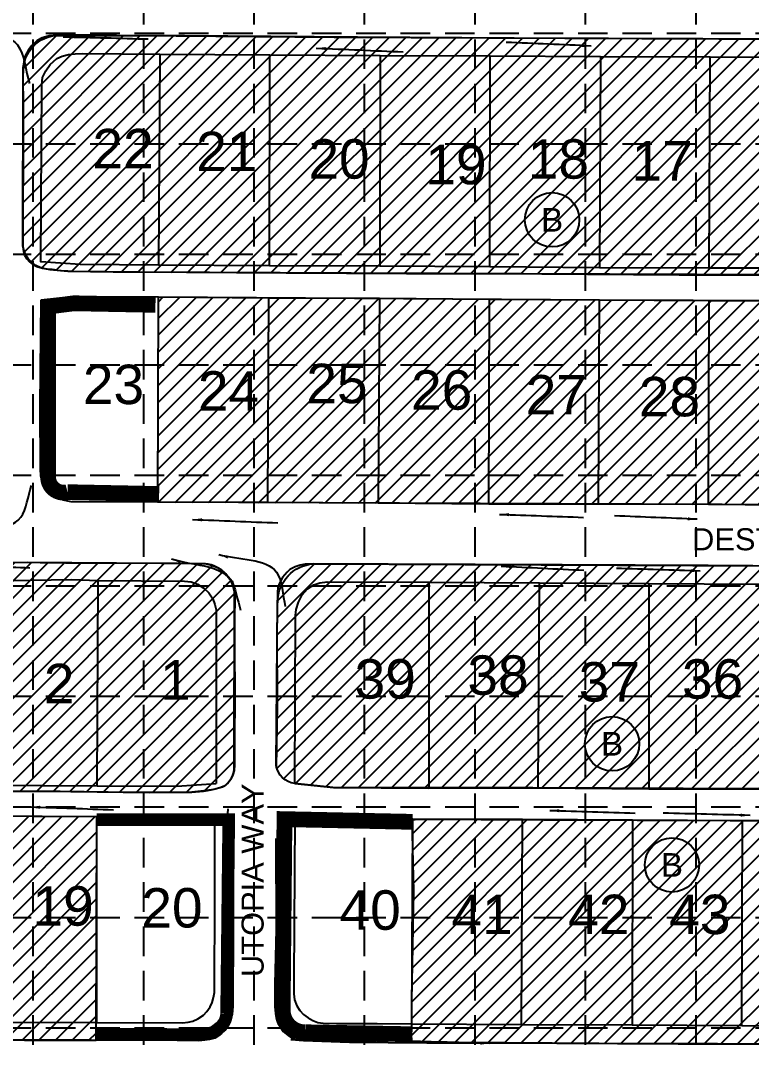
# Model space of a CAD drawing. Header units: inches. Extents: x -1048 to 3444, y -297 to 2513.
# Drawn here: x 1400 to 1864, y 675 to 1326 of the extents above; entities that cross this region are included whole.
import ezdxf
from ezdxf.enums import TextEntityAlignment as Align

# ---------------------------------------------------------------- set-up
doc = ezdxf.new("R2010")
doc.units = ezdxf.units.IN
doc.header["$MEASUREMENT"] = 0
doc.linetypes.add('HIDDEN', pattern=[0.375, 0.25, -0.125])
for name, color, linetype in [('1 BLOCK NUMBERS', 7, 'Continuous'), ('1 EROSION BLANKET', 84, 'Continuous'), ('1 SODDED LOT', 2, 'Continuous'), ('Flow Direction', 5, 'Continuous'), ('GRID', 254, 'HIDDEN'), ('Parcel', 3, 'Continuous'), ('ParcelID', 6, 'Continuous'), ('Street Edges', 30, 'Continuous'), ('Street name', 1, 'Continuous')]:
    doc.layers.add(name, color=color, linetype=linetype)
doc.styles.get("Standard").update_dxf_attribs({"font": 'ARIAL.TTF', "height": 6})
doc.dimstyles.get("Standard").update_dxf_attribs({"dimtxt": 0.18, "dimasz": 6, "dimexe": 0.18, "dimexo": 0.0625, "dimgap": 0.09, "dimtad": 0, "dimtih": 1, "dimtoh": 1, "dimdec": 4, "dimzin": 0, "dimdsep": 46, "dimtxsty": 'Standard', "dimcen": 0.09, "dimadec": 0, "dimazin": 0, "dimtfac": 1, "dimtdec": 4, "dimtofl": 0, "dimtmove": 0, "dimatfit": 3, "dimfxl": 0, "dimtolj": 1, "dimtzin": 0, "dimarcsym": 0})

msp = doc.modelspace()

# ---------------------------------------------------------------- hatches: boundary and pattern name
at = {"layer": '1 SODDED LOT'}
h = msp.add_hatch(dxfattribs=at)
h.set_pattern_fill('ANSI31', color=256, scale=60, style=0)
h.set_pattern_definition([(45, (0, 0), (-5.303300858899106, 5.303300858899107), [])])
edge = h.paths.add_edge_path()
edge.add_line((656.0637908414428, 683.3058923743238), (731.9306908349645, 683.6650475024617))
edge.add_arc((731.9075393678228, 703.7052198284186), 20.04018569885226, 270.0661910858384, 359.48992122587)
edge.add_line((751.9469309247652, 703.526813348637), (753.390448052909, 825.4757571303107))
edge.add_line((753.390448052909, 825.4757571303107), (583.5937517564435, 830.0322103635544))
edge.add_line((583.5937517564435, 830.0322103635544), (577.7614472497698, 828.5234527893526))
edge.add_line((577.7614472497698, 828.5234527893526), (566.2416293362348, 826.4475413668379))
edge.add_arc((568.0483286923327, 810.9266795102446), 15.62566207668574, 96.6396096051316, 168.2044832728579)
edge.add_arc((497.9879998657635, 829.1759214855794), 56.7962944932671, 314.1913785358706, 344.6288261930326, ccw=False)
edge.add_line((537.5782669728505, 788.4520977633965), (529.8950550831814, 775.6026184309858))
edge.add_line((529.8950550831814, 775.6026184309858), (529.1114724274539, 773.4306018263414))
edge.add_arc((617.1169586128914, 735.6489500380762), 95.77274565650161, 156.7656593797137, 208.0295755645155)
edge.add_arc((85.70671890976934, 485.7397155468067), 491.6086488101967, 22.30025317059369, 24.63278959228529, ccw=False)
edge.add_arc((557.6236321425891, 683.7000902360369), 20.5402261959267, 213.7597187666038, 291.2762185167073)
edge.add_arc((570.9797341909772, 655.3779001816521), 10.91563047546204, 88.60072613105172, 122.7356841127174, ccw=False)
edge.add_line((571.2462885227687, 666.2902756088924), (586.3763524017359, 671.1495493675866))
edge.add_line((586.3763524017359, 671.1495493675866), (609.1289541982787, 677.1606044923865))
edge.add_line((609.1289541982787, 677.1606044923865), (628.73777648545, 680.5500239192161))
edge.add_line((628.73777648545, 680.5500239192161), (648.786054636339, 682.7529896503092))
edge.add_line((648.786054636339, 682.7529896503092), (656.0637908414428, 683.3058923743238))
h.paths.add_polyline_path([(1838.700703709486, 1508.029251489832), (1838.999046101217, 1662.240138675219), (1923.016795220861, 1661.758498624225), (1953.077022557229, 1661.543215682673), (1961.223436491748, 1661.563989464063), (1973.953634722604, 1661.017320284769), (1980.019806056107, 1660.008360428594), (1978.818571599733, 1507.605497376186)])
edge = h.paths.add_edge_path()
edge.add_line((869.2444708162457, 959.0151663957404), (869.1257950061299, 839.9710121449243))
edge.add_line((869.1257950061299, 839.9710121449243), (1016.728145144869, 839.2581668175599))
edge.add_line((1016.728145144869, 839.2581668175599), (1167.515141915614, 838.4943037344756))
edge.add_line((1167.515141915614, 838.4943037344756), (1311.825960059476, 837.9425292538499))
edge.add_line((1311.825960059476, 837.9425292538499), (1432.075092415462, 837.5169064870906))
edge.add_line((1432.075092415462, 837.5169064870906), (1481.993504488672, 836.9135853866574))
edge.add_line((1481.993504488672, 836.9135853866574), (1499.800013666068, 837.1140812882995))
edge.add_line((1499.800013666068, 837.1140812882995), (1508.712186846578, 837.2532078011336))
edge.add_arc((1507.701210684496, 902.0143698133515), 64.7690526252549, 270.8943626207775, 288.5488823178813)
edge.add_arc((1521.846671387459, 852.8687682741675), 13.85609915251788, 297.7820366515652, 364.3735731690281)
edge.add_line((1535.662422018308, 853.9254225367367), (1535.923809071301, 962.2387269929523))
edge.add_arc((1515.145402506854, 961.2832063282426), 20.80036535972667, 2.632962160070083, 83.91306644764995)
edge.add_line((1517.351017240208, 981.966302391118), (1404.610113313849, 982.7739624722362))
edge.add_line((1404.610113313849, 982.7739624722362), (1350.147530643224, 981.9620009631999))
edge.add_line((1350.147530643224, 981.9620009631999), (1306.347782186755, 978.4785001408181))
edge.add_line((1306.347782186755, 978.4785001408181), (1249.255571659503, 972.6000982324113))
edge.add_line((1249.255571659503, 972.6000982324113), (1224.505604739832, 970.9532930281157))
edge.add_line((1224.505604739832, 970.9532930281157), (1205.369226775665, 970.1486157404561))
edge.add_line((1205.369226775665, 970.1486157404561), (1175.775204191506, 969.6876436980338))
edge.add_line((1175.775204191506, 969.6876436980338), (1071.436922271161, 969.5349289038904))
edge.add_line((1071.436922271161, 969.5349289038904), (869.5721653611035, 970.4414442603975))
edge.add_line((869.5721653611035, 970.4414442603975), (869.2444708162457, 959.0151663957404))
edge = h.paths.add_edge_path()
edge.add_line((1448.518193391323, 821.5470162092552), (1123.968337119426, 823.2987480486727))
edge.add_line((1123.968337119426, 823.2987480486727), (881.4137412742148, 824.3278047402036))
edge.add_line((881.4137412742148, 824.3278047402036), (842.9042397766734, 823.8790670870249))
edge.add_line((842.9042397766734, 823.8790670870249), (791.8789581467099, 822.5520201620493))
edge.add_line((791.8789581467099, 822.5520201620493), (779.8144656469085, 822.9858720540224))
edge.add_line((779.8144656469085, 822.9858720540224), (779.3527787296243, 727.4321047775975))
edge.add_line((779.3527787296243, 727.4321047775975), (778.7818097931358, 716.1922056691856))
edge.add_line((778.7818097931358, 716.1922056691856), (778.9343831390815, 705.0636148225612))
edge.add_arc((801.7332126716998, 705.376187524117), 22.80097212294124, 180.7854778069465, 277.1618384650422)
edge.add_line((804.575864892764, 682.7531095261693), (989.1163364081767, 682.847261436933))
edge.add_line((989.1163364081767, 682.847261436933), (1277.718909636338, 680.9707952394047))
edge.add_line((1277.718909636338, 680.9707952394047), (1402.580847868501, 679.96196231061))
edge.add_line((1402.580847868501, 679.96196231061), (1448.143309509713, 679.8835070859886))
edge.add_line((1448.143309509713, 679.8835070859886), (1448.518193391323, 821.5470162092552))
h.paths.add_polyline_path([(620.3153338560896, 1219.688531170816), (754.6868600682319, 1218.335118608157), (753.4792974848351, 994.8057528221734), (612.0083598441161, 994.7788789735569)])
edge = h.paths.add_edge_path()
edge.add_line((1297.625537133647, 507.9275162178274), (1297.970793384389, 653.1433983708166))
edge.add_line((1297.970793384389, 653.1433983708166), (1699.45468154266, 651.8638928016208))
edge.add_line((1699.45468154266, 651.8638928016208), (1909.242660322807, 650.2514919691512))
edge.add_line((1909.242660322807, 650.2514919691512), (1967.383545734374, 650.0725102586212))
edge.add_arc((1966.958168123896, 511.8917384123229), 138.1814265889242, 70.33335865548742, 89.82362043238538, ccw=False)
edge.add_arc((2055.448009221584, 759.4884106441675), 124.7530977280195, 250.3333586554874, 271.7737141513172)
edge.add_line((2059.309392996216, 634.7950864119466), (2147.405355891035, 634.3135662368131))
edge.add_line((2147.405355891035, 634.3135662368131), (2155.994517648256, 634.2456671393938))
edge.add_line((2155.994517648256, 634.2456671393938), (2160.486636726821, 633.7191371045838))
edge.add_line((2160.486636726821, 633.7191371045838), (2162.347461308435, 598.3026251868614))
edge.add_line((2162.347461308435, 598.3026251868614), (2161.675020146653, 351.3542284075229))
edge.add_line((2161.675020146653, 351.3542284075229), (2151.473680015364, 350.1651374428657))
edge.add_line((2151.473680015364, 350.1651374428657), (2150.21533902362, 353.853047761143))
edge.add_arc((2112.119805515379, 340.1888697692105), 40.4719586068269, 19.73199091280025, 105.9751595761896)
edge.add_line((2100.981089690004, 379.0978461529994), (2090.784184750319, 374.4972010365364))
edge.add_line((2090.784184750319, 374.4972010365364), (2083.746362108426, 369.4852124836989))
edge.add_line((2083.746362108426, 369.4852124836989), (2073.459141791891, 363.5211557475477))
edge.add_line((2073.459141791891, 363.5211557475477), (2062.147543727651, 358.6539983881767))
edge.add_line((2062.147543727651, 358.6539983881767), (2058.293527510659, 357.419911666886))
edge.add_arc((2054.160056440009, 371.9459178820669), 15.10266332986923, 175.732871820476, 285.8840532119411, ccw=False)
edge.add_line((2039.099257899565, 373.0696558317377), (2037.970529184191, 382.1705535576584))
edge.add_line((2037.970529184191, 382.1705535576584), (2037.565081047398, 396.0955379515972))
edge.add_line((2037.565081047398, 396.0955379515972), (2038.086257382498, 504.3333488220851))
edge.add_line((2038.086257382498, 504.3333488220851), (1314.996281849035, 507.6944352368228))
edge.add_line((1314.996281849035, 507.6944352368228), (1297.625537133647, 507.9275162178274))
h.paths.add_polyline_path([(1027.749334576272, 512.8351140511513), (1028.073709614371, 654.637425317278), (1098.004298480726, 654.2886923374399), (1097.232520046129, 508.7692139916699), (1027.698577802796, 509.1990958772203)])
h.paths.add_polyline_path([(677.2973257398226, 510.7931133939792), (677.9022059860254, 656.3226895180751), (748.2418792953322, 655.9330224578007), (747.6943121928034, 510.5674083041267)])
h.paths.add_polyline_path([(676.3388147196001, 372.4395671569137), (676.7477063281349, 498.907908428042), (809.0030263203862, 498.2198774037015), (817.2526066682967, 498.2519265674537), (817.0748822047481, 359.8890511678692), (676.4900382246233, 360.7507752618567)])
h.paths.add_polyline_path([(1586.989337998986, 367.6150573976247), (1587.6754841783, 494.423930729462), (1656.97639980191, 493.988971748664), (1656.576819340964, 355.6966115608566), (1587.019006951516, 355.8512866778865)], flags=17)
edge = h.paths.add_edge_path()
edge.add_line((1446.725039916382, 356.5108507112336), (1236.296120853951, 357.9876366884155))
edge.add_arc((1231.956358623591, 379.1284494167178), 21.58164727330162, 187.979894769891, 281.60045927441627, ccw=False)
edge.add_line((1210.583689808496, 376.132364179367), (1210.796909578761, 474.3274056402415))
edge.add_arc((1225.97362665009, 478.7358901580377), 15.8040335613036, 96.08275667677111, 196.1973562356139, ccw=False)
edge.add_line((1224.298955113649, 494.4509451070935), (1232.138321559876, 495.2382968072206))
edge.add_line((1232.138321559876, 495.2382968072206), (1245.790034150557, 495.80877897353))
edge.add_line((1245.790034150557, 495.80877897353), (1302.488435475505, 495.9603725758061))
edge.add_line((1302.488435475505, 495.9603725758061), (1447.285237673261, 494.9369853073013))
edge.add_line((1447.285237673261, 494.9369853073013), (1446.725039916382, 356.5108507112336))
edge = h.paths.add_edge_path()
edge.add_line((2043.489656822871, 819.0499667874501), (2043.724281213485, 948.0064091000095))
edge.add_line((2043.724281213485, 948.0064091000095), (2041.287832121587, 963.3051708497669))
edge.add_line((2041.287832121587, 963.3051708497669), (2042.013743512578, 966.0924256256358))
edge.add_arc((2056.060333859992, 962.4341378989252), 14.5151565434017, 52.02435994356989, 165.4021964118043, ccw=False)
edge.add_line((2064.991892708224, 973.8760357318915), (2069.985422594087, 971.8289791340349))
edge.add_line((2069.985422594087, 971.8289791340349), (2076.335790537401, 968.4952667245079))
edge.add_line((2076.335790537401, 968.4952667245079), (2082.955231362639, 964.4625511236882))
edge.add_line((2082.955231362639, 964.4625511236882), (2090.881924252244, 958.9060088479118))
edge.add_line((2090.881924252244, 958.9060088479118), (2098.15488091857, 955.144473597019))
edge.add_line((2098.15488091857, 955.144473597019), (2104.743344272016, 953.3491915628083))
edge.add_line((2104.743344272016, 953.3491915628083), (2110.903963148459, 952.5797859840786))
edge.add_line((2110.903963148459, 952.5797859840786), (2116.294511552291, 952.5797859840786))
edge.add_arc((2116.294511552291, 987.10198698882), 34.52220100474142, 270, 330.3393890806672)
edge.add_line((2146.293334900553, 970.0182824745307), (2149.001845807845, 975.5173689557523))
edge.add_line((2149.001845807845, 975.5173689557523), (2151.485952548652, 981.4589665969534))
edge.add_line((2151.485952548652, 981.4589665969534), (2152.440841036603, 986.1359867392912))
edge.add_line((2152.440841036603, 986.1359867392912), (2153.012181868038, 991.6725379525296))
edge.add_line((2153.012181868038, 991.6725379525296), (2152.914662748304, 996.1460088845552))
edge.add_line((2152.914662748304, 996.1460088845552), (2162.61329732692, 995.9064828131941))
edge.add_line((2162.61329732692, 995.9064828131941), (2162.812082063643, 823.1005297883703))
edge.add_line((2162.812082063643, 823.1005297883703), (2152.889125961865, 823.0031200748226))
edge.add_line((2152.889125961865, 823.0031200748226), (2152.410290555306, 728.8375998756737))
edge.add_line((2152.410290555306, 728.8375998756737), (2152.559365333962, 692.7319004841374))
edge.add_line((2152.559365333962, 692.7319004841374), (2150.034336374973, 692.1606920111462))
edge.add_line((2150.034336374973, 692.1606920111462), (2146.40756174518, 691.7911006316644))
edge.add_line((2146.40756174518, 691.7911006316644), (2142.218743657653, 691.7952257715542))
edge.add_line((2142.218743657653, 691.7952257715542), (2116.958564416909, 691.889878340321))
edge.add_line((2116.958564416909, 691.889878340321), (2075.281344394447, 692.2435755910674))
edge.add_line((2075.281344394447, 692.2435755910674), (2050.956412078836, 692.1872127822953))
edge.add_line((2050.956412078836, 692.1872127822953), (2041.563860816426, 691.9573261403848))
edge.add_line((2041.563860816426, 691.9573261403848), (2038.731109448683, 691.769311431226))
edge.add_line((2038.731109448683, 691.769311431226), (2029.664544769146, 690.2968973971747))
edge.add_line((2029.664544769146, 690.2968973971747), (2022.371478227848, 688.3191854585784))
edge.add_line((2022.371478227848, 688.3191854585784), (2013.953994197796, 685.296917584903))
edge.add_line((2013.953994197796, 685.296917584903), (2003.055419908183, 681.564279467796))
edge.add_line((2003.055419908183, 681.564279467796), (1993.054930596662, 678.9213693304328))
edge.add_line((1993.054930596662, 678.9213693304328), (1988.701845133155, 678.2168518495791))
edge.add_line((1988.701845133155, 678.2168518495791), (1931.995207023801, 677.3835665405013))
edge.add_line((1931.995207023801, 677.3835665405013), (1842.059906811039, 677.5823912316246))
edge.add_line((1842.059906811039, 677.5823912316246), (1766.912651089939, 677.9313287055766))
edge.add_line((1766.912651089939, 677.9313287055766), (1648.436584163173, 678.7307747948098))
edge.add_line((1648.436584163173, 678.7307747948098), (1648.027414263343, 682.5757173824932))
edge.add_line((1648.027414263343, 682.5757173824932), (1648.354750183207, 687.6477670745908))
edge.add_line((1648.354750183207, 687.6477670745908), (1648.354750183207, 693.9469308649568))
edge.add_arc((1229.556755492541, 696.2375342901228), 418.8042588381526, 359.686625528818, 361.1752304559852)
edge.add_line((1648.272916203241, 704.8272945117988), (1649.642068594358, 774.1283212241342))
edge.add_line((1649.642068594358, 774.1283212241342), (1648.732499494967, 810.7785215476006))
edge.add_line((1648.732499494967, 810.7785215476006), (1649.000303349052, 819.6129023935819))
edge.add_line((1649.000303349052, 819.6129023935819), (1652.19909239367, 820.1037390607089))
edge.add_line((1652.19909239367, 820.1037390607089), (1732.27952082794, 819.6895115521738))
edge.add_line((1732.27952082794, 819.6895115521738), (1850.260259286926, 819.196497397521))
edge.add_line((1850.260259286926, 819.196497397521), (1982.82399038228, 818.8593712215406))
edge.add_line((1982.82399038228, 818.8593712215406), (2043.489656822871, 819.0499667874501))
edge = h.paths.add_edge_path()
edge.add_line((2068.292253764646, 1042.441671138765), (2068.340834263983, 1147.577828110159))
edge.add_line((2068.340834263983, 1147.577828110159), (2089.430390721885, 1160.125798500058))
edge.add_line((2089.430390721885, 1160.125798500058), (2162.778156980041, 1160.580783801001))
edge.add_line((2162.778156980041, 1160.580783801001), (2162.599688726596, 995.8831775357021))
edge.add_line((2162.599688726596, 995.8831775357021), (2152.912376283068, 996.1655627527807))
edge.add_line((2152.912376283068, 996.1655627527807), (2152.347357665751, 1000.651070631456))
edge.add_line((2152.347357665751, 1000.651070631456), (2151.259096630289, 1005.296126228295))
edge.add_arc((2112.80670110898, 993.5469514000739), 40.20733553061252, 16.99059400250163, 116.9479110946722)
edge.add_arc((2074.927675430784, 1062.426671130497), 38.44411549128857, 283.15202845617523, 300.75285058617936, ccw=False)
edge.add_arc((2083.832048752972, 1040.575745316308), 15.58558139984242, 199.7461003506176, 269.4229493056755, ccw=False)
edge.add_line((2069.162914933788, 1035.310115195802), (2068.292253764646, 1042.441671138765))
edge = h.paths.add_edge_path()
edge.add_line((2158.817930320636, 1505.955652966263), (2088.541589343609, 1506.024207855152))
edge.add_line((2088.541589343609, 1506.024207855152), (2074.375780195731, 1495.508337786692))
edge.add_line((2074.375780195731, 1495.508337786692), (2070.005683981817, 1492.855520262074))
edge.add_line((2070.005683981817, 1492.855520262074), (2069.739214364532, 1376.951182742964))
edge.add_arc((2086.4617016343, 1376.91273694466), 16.72253146407395, 179.8682744937227, 280.0822585384968)
edge.add_line((2089.389179252077, 1360.448444267343), (2098.739348264286, 1365.395721010334))
edge.add_line((2098.739348264286, 1365.395721010334), (2104.9016888766, 1366.984612071196))
edge.add_line((2104.9016888766, 1366.984612071196), (2111.461598962362, 1367.33218155004))
edge.add_line((2111.461598962362, 1367.33218155004), (2116.381521196268, 1367.183225216684))
edge.add_line((2116.381521196268, 1367.183225216684), (2124.165089626387, 1365.644167255983))
edge.add_line((2124.165089626387, 1365.644167255983), (2129.689726819852, 1363.697256361891))
edge.add_line((2129.689726819852, 1363.697256361891), (2134.42206248714, 1361.450825054259))
edge.add_line((2134.42206248714, 1361.450825054259), (2142.471632222387, 1354.417948098656))
edge.add_line((2142.471632222387, 1354.417948098656), (2149.075715163655, 1345.363329506224))
edge.add_line((2149.075715163655, 1345.363329506224), (2153.017209336782, 1331.702290601484))
edge.add_line((2153.017209336782, 1331.702290601484), (2162.601741035753, 1331.856740069837))
edge.add_line((2162.601741035753, 1331.856740069837), (2158.817930320636, 1505.955652966263))
edge = h.paths.add_edge_path()
edge.add_line((1868.182358923759, 839.3107147533756), (1724.959457468183, 839.8868169820635))
edge.add_line((1724.959457468183, 839.8868169820635), (1600.26751654898, 839.8868169820635))
edge.add_line((1600.26751654898, 839.8868169820635), (1574.07518950767, 842.6980187238514))
edge.add_arc((1575.490980230497, 855.8891224013682), 13.26686397012651, 188.002061137504, 263.8739406488953, ccw=False)
edge.add_line((1562.353294898427, 854.0422591911283), (1563.211490699861, 957.8803368865456))
edge.add_arc((1587.52773254341, 957.679369215341), 24.31707230319499, 94.01397898603858, 179.5264754606833, ccw=False)
edge.add_line((1585.825540967391, 981.9367917749896), (1971.085994099169, 980.2534949486007))
edge.add_line((1971.085994099169, 980.2534949486007), (1994.558529419761, 980.2415355686835))
edge.add_line((1994.558529419761, 980.2415355686835), (2011.26004228903, 980.0855841263201))
edge.add_arc((2011.119442371456, 965.0281322861676), 15.05810825619647, 10.589320363745685, 89.46501255016238, ccw=False)
edge.add_line((2025.921105316733, 967.7953327324194), (2024.071258523032, 877.2504654425566))
edge.add_arc((1979.074942495696, 883.67925140332), 45.45324790332614, 273.77228254587374, 351.8689732032864, ccw=False)
edge.add_line((1982.065366009738, 838.324481949955), (1868.182358923759, 839.3107147533756))
edge = h.paths.add_edge_path()
edge.add_line((2049.595372985857, 1018.821098980393), (1487.257608610134, 1020.958295173462))
edge.add_line((1487.257608610134, 1020.958295173462), (1487.548829902302, 1151.198022670568))
edge.add_line((1487.548829902302, 1151.198022670568), (1767.394943742125, 1149.41676611198))
edge.add_line((1767.394943742125, 1149.41676611198), (1886.360707953747, 1148.839768340103))
edge.add_line((1886.360707953747, 1148.839768340103), (1977.093034135918, 1148.53178610115))
edge.add_line((1977.093034135918, 1148.53178610115), (1996.859126664493, 1147.670936395789))
edge.add_line((1996.859126664493, 1147.670936395789), (2004.810295751238, 1147.701864367674))
edge.add_line((2004.810295751238, 1147.701864367674), (2009.479974006708, 1147.760166344769))
edge.add_line((2009.479974006708, 1147.760166344769), (2015.651308967213, 1147.223023770587))
edge.add_arc((2012.308796219759, 1108.820248109574), 38.54796453688611, 7.631787645756901, 85.02560826959808, ccw=False)
edge.add_line((2050.515303348682, 1113.939660472779), (2051.20562301575, 1105.770931537409))
edge.add_line((2051.20562301575, 1105.770931537409), (2051.675739551858, 1085.782894101507))
edge.add_line((2051.675739551858, 1085.782894101507), (2051.938021907505, 1057.298380077421))
edge.add_line((2051.938021907505, 1057.298380077421), (2051.876287346113, 1049.533378935553))
edge.add_line((2051.876287346113, 1049.533378935553), (2051.707722517398, 1042.881319381146))
edge.add_line((2051.707722517398, 1042.881319381146), (2051.378058306704, 1036.312495982718))
edge.add_line((2051.378058306704, 1036.312495982718), (2050.669130118342, 1026.31262097643))
edge.add_line((2050.669130118342, 1026.31262097643), (2049.595372985857, 1018.821098980393))
edge = h.paths.add_edge_path()
edge.add_line((2071.741510539196, 1164.657648975913), (1882.744539216919, 1165.158201206705))
edge.add_line((1882.744539216919, 1165.158201206705), (1609.831180809195, 1166.262977132641))
edge.add_line((1609.831180809195, 1166.262977132641), (1475.022457650799, 1166.843063470795))
edge.add_line((1475.022457650799, 1166.843063470795), (1432.584795102715, 1167.386714599024))
edge.add_line((1432.584795102715, 1167.386714599024), (1430.11235484417, 1167.467814144087))
edge.add_arc((1432.238294310008, 1232.280240878308), 64.84728427460293, 260.6932307122014, 268.12129081273906, ccw=False)
edge.add_arc((1418.261360735611, 1146.991379995298), 21.57924210974577, 80.69323071220127, 89.09124122292074)
edge.add_arc((1418.87975232632, 1185.976705892699), 17.4109879932684, 188.0028714331619, 269.0912412229204, ccw=False)
edge.add_line((1401.63832833105, 1183.552700629288), (1401.788684081193, 1291.488001241257))
edge.add_line((1401.788684081193, 1291.488001241257), (1401.786700641469, 1294.2569009075))
edge.add_arc((1424.506059033936, 1294.273175414843), 22.71936422140752, 91.0080109067859, 180.0410425509729, ccw=False)
edge.add_line((1424.106375396717, 1316.989023706622), (1498.781889263048, 1316.76038518396))
edge.add_line((1498.781889263048, 1316.76038518396), (1599.011654856891, 1315.842523929878))
edge.add_line((1599.011654856891, 1315.842523929878), (1940.511904361685, 1314.410141381552))
edge.add_line((1940.511904361685, 1314.410141381552), (2036.470842144992, 1313.851054473465))
edge.add_line((2036.470842144992, 1313.851054473465), (2050.86226756141, 1312.299240310953))
edge.add_line((2050.86226756141, 1312.299240310953), (2055.866816556847, 1311.291993974424))
edge.add_line((2055.866816556847, 1311.291993974424), (2063.600578611689, 1308.631038994367))
edge.add_line((2063.600578611689, 1308.631038994367), (2069.746624715721, 1306.021256903496))
edge.add_line((2069.746624715721, 1306.021256903496), (2073.29078357148, 1304.151256950888))
edge.add_line((2073.29078357148, 1304.151256950888), (2071.741510539196, 1164.657648975913))
edge = h.paths.add_edge_path()
edge.add_line((940.2234453152905, 1142.93499374249), (1138.088003745961, 1141.764159166162))
edge.add_line((1138.088003745961, 1141.764159166162), (1196.172609055377, 1142.203807408543))
edge.add_line((1196.172609055377, 1142.203807408543), (1231.960679739648, 1144.386718613408))
edge.add_line((1231.960679739648, 1144.386718613408), (1267.387915907018, 1147.792539878496))
edge.add_line((1267.387915907018, 1147.792539878496), (1298.717048806433, 1150.907598719348))
edge.add_line((1298.717048806433, 1150.907598719348), (1334.275894463783, 1153.683232588316))
edge.add_line((1334.275894463783, 1153.683232588316), (1346.551568198578, 1153.785691191027))
edge.add_line((1346.551568198578, 1153.785691191027), (1357.174926452682, 1152.969809036215))
edge.add_line((1357.174926452682, 1152.969809036215), (1362.483107012444, 1152.35258938754))
edge.add_line((1362.483107012444, 1152.35258938754), (1365.832268950397, 1151.514431477329))
edge.add_arc((1361.357199527369, 1139.779002595523), 12.5597188416314, 11.197341708872273, 69.12665747080808, ccw=False)
edge.add_line((1373.677833645759, 1142.217959811547), (1374.208596606188, 1137.295053125747))
edge.add_line((1374.208596606188, 1137.295053125747), (1374.103419205299, 1040.876318055592))
edge.add_line((1374.103419205299, 1040.876318055592), (1373.953256289573, 1034.384433804734))
edge.add_arc((1352.555852511634, 1030.354512234368), 21.7735885030339, -91.65739022481802, 10.665972826168115, ccw=False)
edge.add_line((1351.926097571866, 1008.590032800775), (1329.478587371666, 1007.414325623313))
edge.add_line((1329.478587371666, 1007.414325623313), (1303.698719375616, 1005.370096685449))
edge.add_line((1303.698719375616, 1005.370096685449), (1268.292088943152, 1001.737681838838))
edge.add_line((1268.292088943152, 1001.737681838838), (1226.194806689824, 997.8880660369168))
edge.add_line((1226.194806689824, 997.8880660369168), (1184.065403732087, 996.7931692921502))
edge.add_line((1184.065403732087, 996.7931692921502), (1144.908033687116, 996.1462204301897))
edge.add_line((1144.908033687116, 996.1462204301897), (1064.568862786151, 996.4907224973213))
edge.add_line((1064.568862786151, 996.4907224973213), (962.710624309957, 997.1827517341699))
edge.add_line((962.710624309957, 997.1827517341699), (832.3031814455717, 997.9035018167742))
edge.add_line((832.3031814455717, 997.9035018167742), (805.1203328707252, 997.9928304870518))
edge.add_arc((801.4401392240702, 1018.294568199747), 20.63260476604761, 182.8021267807131, 280.27470693080835, ccw=False)
edge.add_line((780.8322043810931, 1017.285905253297), (780.9838548766111, 1125.898913462602))
edge.add_arc((796.5559907783081, 1126.576572628207), 15.58687391639677, 86.63887699875761, 182.4917922910517, ccw=False)
edge.add_line((797.4698339626048, 1142.136634617806), (812.0006648890248, 1143.391290626372))
edge.add_line((812.0006648890248, 1143.391290626372), (841.8078521479001, 1143.608674921235))
edge.add_line((841.8078521479001, 1143.608674921235), (897.2751296817514, 1143.111302926494))
edge.add_line((897.2751296817514, 1143.111302926494), (940.2234453152905, 1142.93499374249))
edge = h.paths.add_edge_path()
edge.add_line((1288.498050552051, 1300.69878987321), (1288.344485486243, 1162.418988444619))
edge.add_line((1288.344485486243, 1162.418988444619), (1288.337088908942, 1162.229640997958))
edge.add_line((1288.337088908942, 1162.229640997958), (1262.994335215824, 1159.342459115482))
edge.add_line((1262.994335215824, 1159.342459115482), (1246.135455687943, 1157.645757347334))
edge.add_line((1246.135455687943, 1157.645757347334), (1222.734186458527, 1155.599081531621))
edge.add_line((1222.734186458527, 1155.599081531621), (1186.670211044397, 1153.962635011936))
edge.add_line((1186.670211044397, 1153.962635011936), (1153.391770113483, 1153.811499758536))
edge.add_line((1153.391770113483, 1153.811499758536), (1089.226131446527, 1154.201794404195))
edge.add_line((1089.226131446527, 1154.201794404195), (879.7433544538198, 1154.730129628427))
edge.add_line((879.7433544538198, 1154.730129628427), (843.9909994584559, 1155.344860090127))
edge.add_line((843.9909994584559, 1155.344860090127), (810.5609218059108, 1155.767655196893))
edge.add_line((810.5609218059108, 1155.767655196893), (804.868739051366, 1156.130949567962))
edge.add_line((804.868739051366, 1156.130949567962), (796.5347523241144, 1157.172473348935))
edge.add_arc((796.073838988833, 1171.902645809616), 14.73738178320819, 184.8794647574212, 271.79222444461004, ccw=False)
edge.add_line((781.3898677427696, 1170.649086768797), (781.5407469006186, 1282.285963547086))
edge.add_arc((802.954730504739, 1283.999609133887), 21.48244108556333, 80.04916695881133, 184.5753220743972, ccw=False)
edge.add_line((806.6669613167105, 1305.15887701804), (1101.41310134925, 1303.464184933428))
edge.add_line((1101.41310134925, 1303.464184933428), (1197.368278861415, 1304.135962201453))
edge.add_line((1197.368278861415, 1304.135962201453), (1215.79096287233, 1305.354415700294))
edge.add_line((1215.79096287233, 1305.354415700294), (1261.55364173451, 1309.778504829513))
edge.add_line((1261.55364173451, 1309.778504829513), (1288.472527539499, 1312.557692665155))
edge.add_line((1288.472527539499, 1312.557692665155), (1288.498050552051, 1300.69878987321))
edge = h.paths.add_edge_path()
edge.add_line((2041.99724239599, 1340.873350963121), (1705.932581905414, 1342.294324150183))
edge.add_line((1705.932581905414, 1342.294324150183), (1703.512041652964, 1342.331126039208))
edge.add_line((1703.512041652964, 1342.331126039208), (1697.638677189239, 1342.71383324808))
edge.add_arc((1701.708564307486, 1362.065350649352), 19.77486300551773, 184.6103284682398, 258.1230134144049, ccw=False)
edge.add_line((1681.997684747079, 1360.475874684724), (1682.364028818769, 1480.345254355912))
edge.add_arc((1696.87299192508, 1480.506222981519), 14.50985600613316, 97.07169681400609, 180.6356377392802, ccw=False)
edge.add_line((1695.08666518568, 1494.905700683812), (1715.918388253427, 1496.522508717017))
edge.add_line((1715.918388253427, 1496.522508717017), (1839.923342786209, 1495.948754644881))
edge.add_line((1839.923342786209, 1495.948754644881), (1965.039657162901, 1495.417210978514))
edge.add_line((1965.039657162901, 1495.417210978514), (1974.198823684523, 1495.221622935611))
edge.add_line((1974.198823684523, 1495.221622935611), (1982.541308900032, 1494.806591553661))
edge.add_line((1982.541308900032, 1494.806591553661), (1990.434806722045, 1493.943661649552))
edge.add_line((1990.434806722045, 1493.943661649552), (1998.241570377819, 1493.367559420864))
edge.add_line((1998.241570377819, 1493.367559420864), (2008.209277838354, 1493.52196658009))
edge.add_line((2008.209277838354, 1493.52196658009), (2019.104215821808, 1492.904352046229))
edge.add_arc((2011.786740314288, 1449.273516391883), 44.24019967969956, 9.480960426688114, 80.47933557964052, ccw=False)
edge.add_line((2055.422636249899, 1456.560755484724), (2055.722865664144, 1445.971754090131))
edge.add_line((2055.722865664144, 1445.971754090131), (2055.6618197971, 1434.625863566899))
edge.add_line((2055.6618197971, 1434.625863566899), (2057.006591929568, 1417.935265515585))
edge.add_line((2057.006591929568, 1417.935265515585), (2057.637656334899, 1409.921818128068))
edge.add_line((2057.637656334899, 1409.921818128068), (2057.706470674191, 1381.275781959887))
edge.add_line((2057.706470674191, 1381.275781959887), (2056.503776185798, 1362.767485088541))
edge.add_line((2056.503776185798, 1362.767485088541), (2055.634340892599, 1355.231517354521))
edge.add_line((2055.634340892599, 1355.231517354521), (2054.785717942608, 1350.733359046853))
edge.add_arc((2041.235736570545, 1355.195522983521), 14.26579483172753, 284.4809932935034, 341.77269434197507, ccw=False)
edge.add_line((2044.803024493051, 1341.382943244063), (2041.99724239599, 1340.873350963121))
h.paths.add_polyline_path([(868.628213339407, 1343.473810942995), (1164.953997824994, 1342.064585590217), (1192.918707319695, 1342.309675311786), (1218.736425957133, 1344.406148970055), (1291.016743523036, 1351.174431696511), (1358.553279321579, 1355.07204720309), (1428.893420943043, 1355.669388613565), (1501.999799832081, 1354.677831911657), (1568.508982723335, 1354.677831911657), (1568.732422717732, 1493.934283126387), (1487.723441467395, 1493.840645976669), (1427.98960602797, 1494.273122822013), (1359.398431252053, 1493.848127640638), (1318.624612928055, 1492.39908939929), (1281.813280180924, 1489.989415376397), (1253.522487686139, 1488.174558319398), (868.9455085996033, 1489.767341819951)])
edge = h.paths.add_edge_path()
edge.add_line((622.1648984988333, 1333.327234569222), (629.9342499681115, 1711.548991679882))
edge.add_line((629.9342499681115, 1711.548991679882), (757.1742736270407, 1709.902956498024))
edge.add_line((757.1742736270407, 1709.902956498024), (756.3771374451426, 1675.52645051685))
edge.add_line((756.3771374451426, 1675.52645051685), (756.1870248378964, 1672.77197691225))
edge.add_line((756.1870248378964, 1672.77197691225), (755.8633107592359, 1502.741277485998))
edge.add_line((755.8633107592359, 1502.741277485998), (755.0257951218991, 1427.422850191479))
edge.add_line((755.0257951218991, 1427.422850191479), (755.3398729086111, 1360.331367704193))
edge.add_line((755.3398729086111, 1360.331367704193), (755.2006303745038, 1357.112801503966))
edge.add_arc((734.1773378151199, 1353.450183762021), 21.33995311056372, -102.43589832077572, 9.882717581487896, ccw=False)
edge.add_line((729.581838386548, 1332.610918329596), (622.1648984988333, 1333.327234569222))
h.paths.add_polyline_path([(1938.167071654963, 488.4260981526741), (1937.161378751774, 353.7069499691461), (2014.599796138675, 354.7123168510216), (2021.974888068953, 360.4093935170267), (2024.99196677852, 378.8411150221627), (2023.651042907601, 434.1362865314277), (2019.963502262575, 463.9621683624318), (2010.577024525919, 478.3724293339255), (1994.821158402401, 487.7558489021867), (1979.400523246612, 489.4314650345495), (1951.576321004375, 491.4421987982996), (1938.167071654963, 491.7773164296868)], flags=17)
h.paths.add_polyline_path([(483.0251708560954, 851.2189515188065), (500.360184875688, 861.6165782036478), (514.2281875791796, 863.3495159844542), (526.9405340309386, 862.1942217992973), (539.0750417166073, 855.2624706760707), (555.832216970106, 841.9766190191231), (730.3379921372943, 842.5542626147735), (748.2508342827514, 845.4424945807368), (752.8735124908089, 850.0636643275066), (752.8735124908089, 994.4751157546916), (607.2594202627879, 996.208053535498), (595.0495265742502, 996.7588197403511), (388.7628959178874, 948.8142194611255), (483.5276236193204, 852.9250119088165)])

# ---------------------------------------------------------------- linework, layer by layer
at = {"layer": '1 BLOCK NUMBERS', "color": 7}
for centre in [(1737.270887803114, 1200.068607777181), (1775.289640718718, 867.845771326628), (1813.27419581432, 791.0317722691998)]:
    msp.add_circle(centre, 17.2231180622959, dxfattribs=at)
at = {"layer": '1 EROSION BLANKET'}
for points, const_width in [([(1485.717870026268, 1146.157433864025), (1434.00446792257, 1147.151585090824), (1417.605218111034, 1145.046638056096), (1417.630641669459, 1036.99987676317, 0.4877035535993071), (1429.94585274308, 1027.381915064148), (1488.058313880108, 1026.227758754406)], 10), ([(1448.154313996001, 683.8179290766438), (1510.06024752239, 683.4571291987504), (1514.867043680304, 683.547759269557), (1519.945921489096, 684.2727557230555), (1522.485370556406, 684.997763204794), (1526.203840110833, 687.8071410044577, 0.2335697417849704), (1530.838720341431, 697.0488827599584), (1532.184595622512, 819.6779744770884), (1497.05396816372, 819.6779744770884), (1448.479710316697, 819.8328660984662)], 8), ([(1648.67914940063, 818.3693807077998), (1567.542338337946, 820.0742311606236), (1566.394938901771, 699.1785384008317, 0.4198797235820191), (1580.622591892199, 684.9555169574196), (1648.185687628575, 683.6945106302137)], 10)]:
    msp.add_lwpolyline(points, format="xyb", dxfattribs=dict(at, const_width=const_width))
at = {"layer": '1 SODDED LOT'}
for points in [[(2071.741510539196, 1164.657648975913), (1882.744539216919, 1165.158201206705), (1609.831180809195, 1166.262977132641), (1475.022457650799, 1166.843063470795), (1432.584795102715, 1167.386714599024), (1430.11235484417, 1167.467814144087, -0.03242238020542161), (1421.751164690157, 1168.286566268019, 0.03665964293500686), (1418.603611135757, 1168.567907859962, -0.3693576042597744), (1401.63832833105, 1183.552700629288), (1401.788684081193, 1291.488001241257), (1401.786700641469, 1294.2569009075, -0.4092790619841867), (1424.106375396717, 1316.989023706622), (1498.781889263048, 1316.76038518396), (1599.011654856891, 1315.842523929878), (1940.511904361685, 1314.410141381552), (2036.470842144992, 1313.851054473465), (2050.86226756141, 1312.299240310953), (2055.866816556847, 1311.291993974424), (2063.600578611689, 1308.631038994367), (2069.746624715721, 1306.021256903496), (2073.29078357148, 1304.151256950888)], [(2049.595372985857, 1018.821098980393), (1487.257608610134, 1020.958295173462), (1487.548829902302, 1151.198022670568), (1767.394943742125, 1149.41676611198), (1886.360707953747, 1148.839768340103), (1977.093034135918, 1148.53178610115), (1996.859126664493, 1147.670936395789), (2004.810295751238, 1147.701864367674), (2009.479974006708, 1147.760166344769), (2015.651308967213, 1147.223023770587, -0.3511447170524728), (2050.515303348682, 1113.939660472779), (2051.20562301575, 1105.770931537409), (2051.675739551858, 1085.782894101507), (2051.938021907505, 1057.298380077421), (2051.876287346113, 1049.533378935553), (2051.707722517398, 1042.881319381146), (2051.378058306704, 1036.312495982718), (2050.669130118342, 1026.31262097643)], [(869.2444708162457, 959.0151663957404), (869.1257950061299, 839.9710121449243), (1016.728145144869, 839.2581668175599), (1167.515141915614, 838.4943037344756), (1311.825960059476, 837.9425292538499), (1432.075092415462, 837.5169064870906), (1481.993504488672, 836.9135853866574), (1499.800013666068, 837.1140812882995), (1508.712186846578, 837.2532078011336, 0.07718510637148755), (1528.305127842077, 840.6099011181777, 0.2990231832311692), (1535.662422018308, 853.9254225367367), (1535.923809071301, 962.2387269929523, 0.3703086310518228), (1517.351017240208, 981.966302391118), (1404.610113313849, 982.7739624722362), (1350.147530643224, 981.9620009631999), (1306.347782186755, 978.4785001408181), (1249.255571659503, 972.6000982324113), (1224.505604739832, 970.9532930281157), (1205.369226775665, 970.1486157404561), (1175.775204191506, 969.6876436980338), (1071.436922271161, 969.5349289038904), (869.5721653611035, 970.4414442603975)], [(1868.182358923759, 839.3107147533756), (1724.959457468183, 839.8868169820635), (1600.26751654898, 839.8868169820635), (1574.07518950767, 842.6980187238514, -0.3437024229082764), (1562.353294898427, 854.0422591911283), (1563.211490699861, 957.8803368865456, -0.3914553357178207), (1585.825540967391, 981.9367917749896), (1971.085994099169, 980.2534949486007), (1994.558529419761, 980.2415355686835), (2011.26004228903, 980.0855841263201, -0.3584244918589737), (2025.921105316733, 967.7953327324194), (2024.071258523032, 877.2504654425566, -0.3545934414005623), (1982.065366009738, 838.324481949955)], [(1448.518193391323, 821.5470162092552), (1123.968337119426, 823.2987480486727), (881.4137412742148, 824.3278047402036), (842.9042397766734, 823.8790670870249), (791.8789581467099, 822.5520201620493), (779.8144656469085, 822.9858720540224), (779.3527787296243, 727.4321047775975), (778.7818097931358, 716.1922056691856), (778.9343831390815, 705.0636148225612, 0.4471978376237289), (804.575864892764, 682.7531095261693), (989.1163364081767, 682.847261436933), (1277.718909636338, 680.9707952394047), (1402.580847868501, 679.96196231061), (1448.143309509713, 679.8835070859886)]]:
    msp.add_lwpolyline(points, format="xyb", close=True, dxfattribs=at)
msp.add_lwpolyline([(1931.995207023801, 677.3835665405013), (1842.059906811039, 677.5823912316246), (1766.912651089939, 677.9313287055766), (1648.436584163173, 678.7307747948098), (1648.027414263343, 682.5757173824932), (1648.354750183207, 687.6477670745908), (1648.354750183207, 693.9469308649568, 0.006495355653390416), (1648.272916203241, 704.8272945117988), (1649.642068594358, 774.1283212241342), (1648.732499494967, 810.7785215476006), (1649.000303349052, 819.6129023935819), (1652.19909239367, 820.1037390607089), (1732.27952082794, 819.6895115521738), (1850.260259286926, 819.196497397521), (1982.82399038228, 818.8593712215406)], format="xyb", dxfattribs=at)
at = {"layer": 'GRID', "color": 252, "linetype": 'HIDDEN', "ltscale": 75}
for p, q in [((1407.9704973253, 2439.502363304324), (1407.9704973253, -13.25711087027798)), ((1478.040497325304, 2439.502363304324), (1478.040497325304, -13.25711087027798)), ((1548.110497325308, 2439.502363304324), (1548.110497325307, -13.25711087027798)), ((1618.180497325312, 2439.502363304324), (1618.180497325311, -13.25711087027798)), ((1688.250497325315, 2439.502363304324), (1688.250497325315, -13.25711087027798)), ((1758.320497325319, 2439.502363304324), (1758.320497325319, -13.25711087027798)), ((1828.390497325323, 2439.502363304324), (1828.390497325323, -13.25711087027798)), ((-974.4095026748279, 1318.382363304264), (3369.930497325405, 1318.382363304264)), ((-974.4095026748279, 1248.31236330426), (3369.930497325405, 1248.31236330426)), ((-974.4095026748279, 1178.242363304256), (3369.930497325405, 1178.242363304256)), ((-974.4095026748279, 1108.172363304252), (3369.930497325405, 1108.172363304252)), ((-974.4095026748279, 1038.102363304249), (3369.930497325405, 1038.102363304249)), ((-974.4095026748279, 968.032363304245), (3369.930497325405, 968.032363304245)), ((-974.4095026748279, 897.9623633042412), (3369.930497325405, 897.9623633042412)), ((-974.4095026748279, 827.8923633042372), (3369.930497325405, 827.8923633042372)), ((-974.4095026748279, 757.8223633042334), (3369.930497325405, 757.8223633042334)), ((-974.4095026748279, 687.7523633042296), (3369.930497325405, 687.7523633042296))]:
    msp.add_line(p, q, dxfattribs=at)
at = {"layer": 'Parcel', "color": 7}
for points in [[(1907.004461108183, 1169.404221521434), (1836.895687914288, 1169.404221521434), (1767.371188471387, 1169.689049185657), (1697.713048796664, 1170.242039729655), (1628.017496174787, 1170.65493714186), (1558.082174931942, 1170.934374426366), (1487.731816762915, 1171.346783867355), (1438.008312096361, 1171.759686953644), (1413.064754725332, 1173.378860561074), (1413.586186570892, 1285.719054973553), (1414.158239417247, 1290.406279515387), (1416.103189480387, 1294.636212612488), (1418.963414226204, 1298.637502824263), (1423.082145362516, 1302.295823033966), (1426.51442295469, 1303.896340253494), (1430.518743521729, 1304.925244585625), (1434.75187535582, 1305.268208913611), (1439.213828328455, 1305.496857473021), (1488.501171080195, 1305.187716359233), (1558.258015783575, 1304.730016380458), (1628.276395743405, 1304.272724935724), (1697.941445461136, 1304.046119046523), (1768.035421291499, 1303.703353311473), (1837.449162616434, 1303.359980449443), (1907.76503967084, 1302.90289327173)], [(1488.501171080195, 1305.187716359233), (1487.731816762915, 1171.346783867355)], [(1558.082174931942, 1170.934374426366), (1558.258015783575, 1304.730016380458)], [(1628.276395743405, 1304.272724935724), (1628.017496174787, 1170.65493714186)], [(1697.713048796664, 1170.242039729655), (1697.941445461136, 1304.046119046523)], [(1768.035421291499, 1303.703353311473), (1767.371188471387, 1169.689049185657)], [(1836.895687914288, 1169.404221521434), (1837.449162616434, 1303.359980449443)], [(1419.055771143509, 1026.867747160253), (1415.441973898516, 1030.691230498469), (1413.953939158066, 1034.196085969077), (1412.997342575572, 1037.594732150484), (1412.784773236017, 1042.161669163545), (1412.533256051745, 1081.467476477352), (1413.325610214803, 1149.435894325628)], [(1413.325610214803, 1149.435894325628), (1430.673760194863, 1151.302739927653), (1438.013360590623, 1151.436086042083), (1487.543122450927, 1151.197756392162), (1557.583263609942, 1150.690600793956), (1627.850368521087, 1150.310463924123), (1697.474216950006, 1149.676970571829), (1767.099635139966, 1149.423165781298), (1836.821499843238, 1148.916015857878), (1906.940672053444, 1148.788775812863), (1977.045489341921, 1148.527832141918), (1997.159370696001, 1147.654579093706), (2009.484196488125, 1147.763563353117), (2015.701141303143, 1147.218630706492), (2021.809022280249, 1146.237749672652), (2026.826205641972, 1144.384971864382), (2031.625251455158, 1141.878277150077), (2036.163173936315, 1138.676829771823)], [(1487.258739011888, 1020.956101577626), (1487.543122450927, 1151.197756392162)], [(1557.066565409439, 1020.831891868176), (1557.583263609942, 1150.690600793956)], [(1627.850368521087, 1150.310463924123), (1626.999715999844, 1020.392425113827)], [(1697.037043436239, 1019.873579457074), (1697.474216950006, 1149.676970571829)], [(1767.099635139966, 1149.423165781298), (1766.457181665909, 1019.873579457074)], [(1836.499402648355, 1019.479635833627), (1836.821499843238, 1148.916015857878)], [(2049.654598745639, 1018.839134120991), (1976.805582465733, 1018.96507464008), (1906.506213535189, 1018.967316180432), (1836.499402648355, 1019.479635833627), (1767.083552493821, 1019.873579457074), (1697.037043436239, 1019.873579457074), (1626.999715999844, 1020.392425113827), (1557.066565409439, 1020.831891868176), (1487.258739011888, 1020.956101577626), (1432.341794201431, 1021.23873995431), (1427.239962215988, 1022.300815821977), (1422.669568388501, 1024.212554653693), (1419.055771143509, 1026.867747160253)], [(1379.834871206109, 971.1867614240946), (1432.683112645636, 971.9666941069454), (1449.447580439901, 971.3462557579014), (1504.090548208107, 970.9948531304926), (1508.342974596264, 970.498046792919), (1512.339634887052, 969.1402101423155), (1516.41623450398, 966.5044109203409), (1519.533631307662, 963.5491153814392), (1522.091492314328, 959.715227667325), (1523.397826073942, 956.2215636986684), (1524.157901190609, 952.7495633823892), (1524.232194289316, 842.770029305816)], [(1448.674135244584, 841.304940097195), (1449.447580439901, 971.3462557579014)], [(1574.082093884737, 842.663420146333), (1574.516557267694, 949.2880657954302), (1574.969184827851, 953.057047663674), (1576.327037893852, 957.7305863151114), (1578.741012062063, 962.2533645570038), (1582.211107332483, 966.0223464252467), (1586.13382029157, 968.5852563652852), (1590.056523379168, 969.9420887030356), (1594.582729880307, 970.5451246671382), (1659.005692641029, 970.2436095221292), (1729.276289170735, 969.8821760510073), (1798.902593290159, 969.3893024260606), (1868.476173781413, 969.055881907213), (1938.634916457764, 968.7816307354014), (2022.159770082322, 968.918719598214)], [(1659.005692641029, 970.2436095221292), (1659.009542709484, 839.8228096917383)], [(1728.412874266527, 839.8338471499292), (1729.276289170735, 969.8821760510073)], [(1798.768116256845, 839.324571599262), (1798.902593290159, 969.3893024260606)], [(1574.082093884737, 842.663420146333), (1598.719345344029, 840.1778867079111), (1659.009542709484, 839.8228096917383), (1728.412874266527, 839.8338471499292), (1798.570895594337, 839.3249210185841), (1868.21020468861, 839.2015398278472), (1938.452489604417, 838.6928350131448), (1963.53621467119, 839.3289955147184), (1984.418094210403, 839.7106929506199), (1991.293835154689, 840.6013165178665), (1996.641625988137, 842.2553349569162), (2001.989426694296, 844.5455138975394), (2006.955242340922, 848.1080138413117), (2011.539072928015, 851.924982525541), (2014.340296697917, 855.2330194036404)], [(801.6891295376317, 845.8589272809604), (842.1994950619664, 844.0934544720512), (869.1096905689732, 844.032731286392), (943.0127335719953, 843.8659681649615), (1016.908085335321, 843.493124155937), (1091.020896069391, 843.3727880186834), (1164.856577407016, 843.1310320437542), (1238.580923305193, 842.4009867590003), (1309.134277161591, 842.2795669213256), (1378.975919295346, 841.670510263607), (1448.674135244584, 841.304940097195), (1499.28233590546, 841.0612323267451), (1524.232194289316, 842.770029305816)], [(1378.249154536097, 691.4553437554341), (1448.498586591211, 691.1497262477569), (1502.817723948179, 691.0009801379992), (1506.425575861756, 691.2652903147964), (1509.498205458221, 692.0507197062552), (1512.570835054688, 693.4787674711879), (1516.143662921691, 695.76364729953), (1518.287365564789, 698.1913267976897), (1520.359598620178, 701.0474280016388), (1521.717273999358, 703.8321265336363), (1522.503301263274, 706.9024300793535), (1523.074949378539, 710.1155446430566), (1523.217858939483, 714.8281039695585), (1523.472469837048, 765.9731564582653), (1523.419250860925, 819.575770158779), (1498.914264110288, 821.9447491736628), (1448.506877482418, 821.5449945696573), (1378.90901402873, 821.9194453042173)], [(1448.498586591211, 691.1497262477569), (1448.506877482418, 821.5449945696573)], [(1574.0570048297, 820.5281364751518), (1573.430479954792, 718.3888228288561), (1573.370029608212, 709.3868829615667), (1573.993870870539, 705.5576156196921), (1575.419796574781, 701.6392956808222), (1577.291320361765, 698.7005543089053), (1579.697563821284, 696.1180289960275)], [(2043.502162223996, 818.9295198882264), (1998.153217016925, 818.7716303256339), (1928.60048172501, 819.0458359707645), (1858.03235785687, 819.0458359707645), (1788.167368462893, 819.3344158480786), (1718.501215467535, 819.8006675909428), (1648.959942393038, 820.1496215133429), (1598.806649726996, 820.6158732562071), (1574.0570048297, 820.5281364751518)], [(1787.978172345338, 689.7006390087126), (1857.58430957981, 689.1884993541971), (1927.611013937059, 689.0175356836917), (1974.558994162684, 688.553762968193), (1982.779851392397, 689.166791302845), (1990.141799978373, 690.1476423121112), (1997.908875712665, 692.1903665400841), (2005.329941946204, 694.5953757902626), (2014.154995550878, 697.7018512727491), (2020.974352911073, 699.7060275391723), (2027.593140646819, 701.3093651480158), (2033.810789133669, 702.511869773105), (2040.128727368265, 703.1131249225618), (2045.945236606218, 703.4137524972903), (2067.685418349733, 703.6161264585135), (2127.354807590233, 703.2152934747583), (2152.523566116408, 728.3588737436367), (2152.937173990902, 823.0576267382967)], [(1648.222140952003, 690.3483303481316), (1648.959942393038, 820.1496215133429)], [(1717.777323975182, 689.8020374952621), (1718.501215467535, 819.8006675909428)], [(1788.167368462893, 819.3344158480786), (1787.978172345338, 689.7006390087126)], [(1857.58430957981, 689.1884993541971), (1858.03235785687, 819.0458359707645)], [(1579.697563821284, 696.1180289960275), (1582.460283773751, 694.1588661910646), (1585.579490085391, 692.3778142511492), (1588.609574807237, 691.1310778932084), (1592.174379201619, 690.6858149082291), (1600.462548925245, 690.5077097142375), (1626.396517173636, 690.4186571172422), (1648.222140952003, 690.3483303481316), (1717.777323975182, 689.8020374952621), (1787.978172345338, 689.7006390087126)]]:
    msp.add_lwpolyline(points, dxfattribs=at)
at = {"layer": 'Street Edges', "color": 7}
for points in [[(1898.436200364898, 1314.527730362458), (1832.790244888254, 1314.888147351976), (1713.236345533393, 1315.254346948125), (1613.943105126367, 1315.798825611894), (1504.157463443886, 1316.705656367107), (1460.918918803111, 1317.020873688507), (1430.922621619886, 1317.319333367728), (1423.259285159224, 1317.112373933169), (1418.392028786053, 1316.69845506405), (1413.939001746392, 1315.560172499188), (1410.625127587478, 1313.801005955863), (1407.207698563367, 1310.48963230377)], [(1407.207698563367, 1310.48963230377), (1405.095777599583, 1307.755429755878), (1403.335285654926, 1304.547541495852), (1402.506817115198, 1301.857051822223), (1402.092577908979, 1298.752643279477), (1401.574783837561, 1290.888139367937), (1401.781903440669, 1272.572127263294), (1401.859206767442, 1245.118683041892), (1401.599505105789, 1198.413238911698), (1401.651356583721, 1183.198236153167), (1401.925877184516, 1180.089327505359), (1402.657938701775, 1177.711932783277), (1404.122061736296, 1175.334532386411), (1405.769195213774, 1173.414326774428)], [(1405.769195213774, 1173.414326774428), (1407.690859164759, 1171.951315947329), (1410.436084918127, 1170.488299445445), (1414.00488234659, 1169.391039906423), (1418.671772050942, 1168.568093833462), (1430.201726138715, 1167.47083429444), (1458.99914053992, 1167.008759193854), (1505.393487364518, 1166.825877875029), (1568.527341411556, 1166.458333354668), (1645.016337365907, 1166.091600328663), (1730.749113095904, 1165.815164492752), (1817.778254755884, 1165.248871952744), (1886.328505104791, 1165.038893532191), (1961.945977626941, 1164.622823919291), (2005.438389157196, 1164.726797342926), (2068.468935156809, 1164.518300041442)], [(1391.310422439727, 983.0449863458498), (1412.673922437421, 982.8322216055167), (1428.730159080136, 982.6558889893922), (1460.707613170556, 982.5783316932002), (1499.720923831519, 982.4244598788855), (1512.608622493279, 982.2217281596741), (1517.780955507647, 981.967543158501), (1521.342229930364, 981.204988154982), (1525.157884623528, 979.59515359741), (1527.532074153813, 978.0700435903709), (1529.567086699262, 976.3754788074793)], [(2025.820423213503, 967.9306883343897), (2025.063926736633, 971.3743412411995), (2023.634990043955, 974.2300579753337), (2020.693060397532, 976.9177897031104), (2017.919243273242, 978.6816095707118), (2014.472976060431, 979.7735007624588), (2011.194821369751, 980.1934576035646), (1967.096442586546, 980.4613018139225), (1921.370419057286, 980.2093299791732), (1836.341626854595, 980.8876541385143), (1743.584723334669, 981.2984291763541), (1633.25108695796, 981.7082395006246), (1585.636917331405, 981.9587642650195), (1580.739874989287, 981.7870679488142), (1577.475176803637, 981.1002826839904), (1574.382303279435, 980.1559529448587), (1571.031692763063, 978.3531472994828), (1569.141601741709, 976.6361841374246)], [(1529.567086699262, 976.3754788074793), (1531.771692673485, 973.8336344705349), (1534.315465759832, 970.8681503565631), (1535.502550652263, 967.3095660149265), (1536.011311193159, 961.2091316615588), (1535.920047853097, 946.3265521746762), (1535.920047853097, 927.4212646479309), (1536.058502751521, 899.7284976891115), (1535.841520310167, 868.0411923266538), (1535.77150304408, 854.3367097011205), (1535.563593624092, 850.8741994814218), (1534.870568805947, 848.1041947105341), (1533.553825600553, 845.4034393495704), (1531.751957124288, 843.0489367130122)], [(1569.141601741709, 976.6361841374246), (1566.306475082392, 973.2022578133074), (1564.502296391764, 970.197577954491), (1563.385426219638, 967.1928924208887), (1563.127689227465, 963.5014216224636), (1562.78341792378, 937.7742415368866), (1562.853474680711, 892.477562957265), (1562.33173152491, 852.5539587484163)], [(1531.751957124288, 843.0489367130122), (1529.225747590728, 841.0088342287136), (1526.592251307231, 839.831582910434), (1522.642011818338, 838.7928304120032), (1516.474075140497, 837.9618261433443), (1508.781495709987, 837.2693263693182), (1490.139102432799, 836.9923287296224), (1455.636653152267, 837.2000769593942), (1425.212828093878, 837.5463296838006), (1343.106160879435, 837.7335011406158)], [(1535.070668911569, 808.2534717744584), (1534.916131367001, 751.2890252065381), (1534.75442623428, 701.2941801944908), (1534.354117423218, 696.4941513587119), (1533.073143049611, 692.4941254372998), (1531.712110862876, 689.1341018473831), (1529.630518867143, 686.0140819691696), (1527.62899455725, 684.0940692999002)], [(1562.060765100059, 807.9000347713545), (1562.239846204058, 750.0976550214318), (1561.444510482293, 715.3581831934016), (1561.495088380512, 701.2933857244925), (1561.814766761212, 696.9012377858444), (1562.374184182014, 693.3076683903537), (1563.413119173865, 690.6723830320361), (1565.331140094508, 687.797525245729), (1566.769653316811, 685.4816678998031)], [(1527.62899455725, 684.0940692999002), (1525.6981687305, 682.6929987587409), (1523.296335609544, 681.2529878380928), (1520.013836926044, 680.292984340851), (1516.971511681928, 679.8929800462747), (1513.128588561109, 679.4929757516975), (1499.518197584785, 679.6529820093565), (1444.856758533824, 679.9734031092457), (1416.915436517598, 679.8934056552016), (1363.117849802426, 680.1355374115437), (1288.665485518122, 680.6161066387349), (1238.375278096568, 681.0567764476536), (1201.62185071846, 681.0567764476536), (1133.855730564386, 681.66406931436), (1062.594710223342, 681.7671915201408), (998.7611475328413, 682.1104876811951), (944.9917572801551, 682.6398316914965), (844.491893885719, 682.8148250581962), (812.8258942077737, 682.8405658861411), (803.3596427634839, 682.7521640744717), (796.2820739891613, 683.4593899173951), (792.1240040619687, 684.4318155205383), (787.877454899206, 686.5534816997351), (784.6632556300883, 689.3435581876511)], [(1566.769653316811, 685.4816678998031), (1569.823954159314, 682.9008491346558), (1571.90206108808, 681.3660182197091), (1574.793353600016, 680.1923193172797), (1579.582042939413, 679.7409014642408), (1608.856309279707, 678.6574884023339), (1657.902239194273, 678.2918449351837), (1740.360513136644, 678.1093495017867), (1817.139529847986, 677.5658696003011), (1900.888295457322, 677.474136689425)]]:
    msp.add_lwpolyline(points, dxfattribs=at)

# ---------------------------------------------------------------- texts
at = {"layer": '1 BLOCK NUMBERS', "color": 7}
for p in [(1737.270887803114, 1200.068607777181), (1775.289640718718, 867.845771326628), (1813.27419581432, 791.0317722691998)]:
    msp.add_text('B', height=15, dxfattribs=at).set_placement(p, align=Align.MIDDLE_CENTER)
at = {"layer": 'ParcelID', "color": 7}
for s, p in [('22', (1445.716555338344, 1232.696157774234)), ('21', (1511.545951167216, 1230.917881618241)), ('20', (1582.712859173776, 1226.175809977596)), ('18', (1721.814018835526, 1226.156796412535)), ('19', (1656.84505830439, 1222.619263339609)), ('17', (1787.643414664399, 1224.971282757871)), ('23', (1439.65192030135, 1083.229115676061)), ('25', (1581.392685986733, 1083.821872503392)), ('24', (1512.598008905148, 1079.079806536744)), ('26', (1647.815132143345, 1079.672563364076)), ('27', (1720.498386464602, 1076.658053691265)), ('28', (1792.258354670241, 1075.472540036602)), ('2', (1414.900375850337, 893.5578987667768)), ('1', (1488.593754459807, 895.8961871114952)), ('39', (1611.994548825291, 896.4877977913657)), ('38', (1683.551325380973, 898.9122287635855)), ('37', (1754.143109412122, 894.6240996055321)), ('36', (1819.635764240458, 896.442422834697)), ('19', (1407.743763378929, 752.5455552658595)), ('20', (1476.758196217967, 751.3764110935008)), ('40', (1602.448795824537, 749.9418770439079)), ('41', (1673.4031541514, 747.187758456681)), ('42', (1747.460548272133, 747.1853016158357)), ('43', (1811.526143050536, 747.1853016158357))]:
    msp.add_text(s, height=25, dxfattribs=at).set_placement(p)
at = {"layer": 'Street name', "color": 7}
msp.add_text('DESTINY COURT', height=14, dxfattribs=at).set_placement((1826.03266221272, 990.5239496039576))
msp.add_text('UTOPIA WAY', height=14, rotation=90, dxfattribs=at).set_placement((1554.312595957177, 719.9551472576377))

# ---------------------------------------------------------------- leaders
at = {"layer": 'Flow Direction', "color": 7, "path_type": 1}
for points in [[(1362.190342909447, 1321.662027486445), (1398.164707954065, 1310.947013663602), (1405.774669220918, 1286.40617518715)], [(1427.220925495047, 1316.131696490184), (1481.18246812623, 1314.74911515964)], [(1587.704157180138, 1308.89150867741), (1642.870900155734, 1306.594633835677)], [(1761.939124689041, 1310.269630177999), (1708.151547326388, 1312.566505019731)], [(1359.856880613796, 1000.626768498753), (1400.272429016059, 1011.456256964524), (1407.045978933958, 1031.535932076287)], [(1509.24897007833, 1010.073346537113), (1563.348575368858, 1007.928162654689)], [(1703.975818206733, 1013.337675382208), (1757.193001133352, 1011.421389718884)], [(1829.347818319628, 1010.223709760786), (1776.849793183563, 1012.379532550546)], [(1495.93874651692, 985.1891919394702), (1533.078559415662, 972.103562880372), (1539.733671196367, 952.5823708258331)], [(1525.994087176767, 987.977936093298), (1562.489854452475, 976.6084507356891), (1568.071560151953, 954.9420747987251)], [(1357.824814651276, 981.4495450850536), (1406.142846183999, 979.4190174162422)], [(1704.934685389317, 980.5212933274415), (1757.43271052538, 977.886396284809)], [(1831.265552684796, 977.4073277060197), (1778.048379629667, 979.084076242907)], [(1406.553312610302, 827.8065931035699), (1459.059402753708, 826.0793055012773)], [(1531.522486830165, 826.6797030163607), (1529.577813168746, 773.3496975863118)], [(1568.903361515067, 823.2251278117747), (1567.822986161891, 770.1110326227517)], [(1735.87767043129, 825.6092076491532), (1789.865708141671, 823.8874863231786)], [(1862.806986937423, 822.4527204428941), (1807.670273034453, 823.8874863231786)], [(1528.499649029334, 698.5074924273604), (1530.22824564582, 752.2693183394613)], [(1566.74482202248, 695.2688274638003), (1567.825197375654, 749.2465692910118)], [(1571.657704658986, 680.2953625981145), (1625.792047722878, 678.719822695969)], [(1697.795969312789, 677.9320555819386), (1643.661636120387, 679.2450045547121)]]:
    msp.add_leader(points, dimstyle='Standard', override={"dimgap": 0.09, "dimtad": 0}, dxfattribs=at)

doc.saveas('drawing.dxf')
